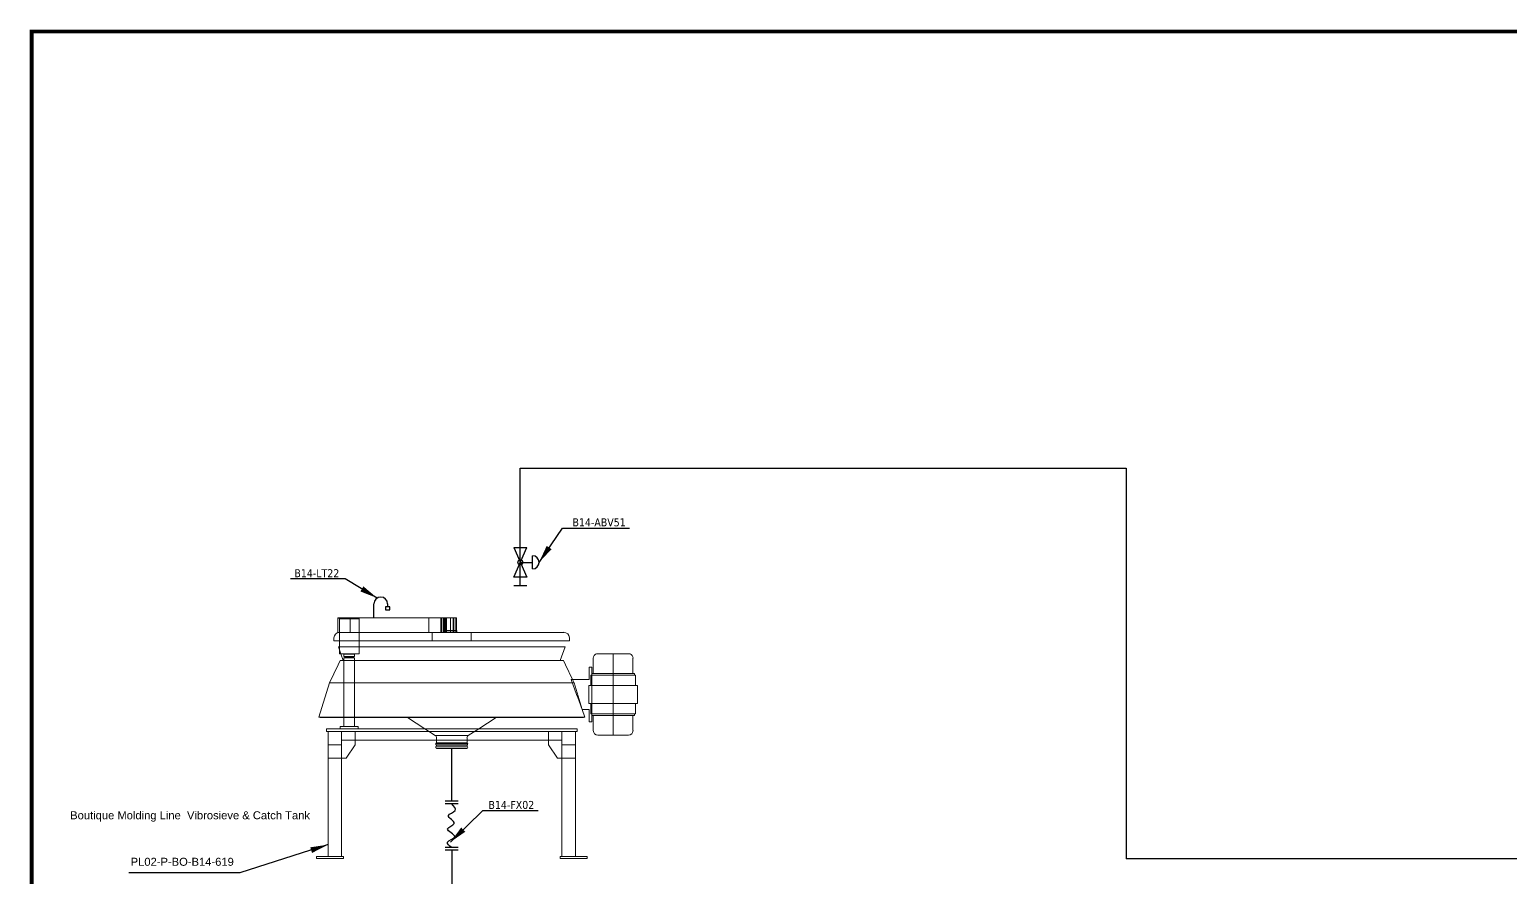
# Model space of a CAD drawing. Header units: millimetres. Extents: x 25096 to 30217, y 6541 to 10165.
# Drawn here: x 25096 to 27162, y 8982 to 10165 of the extents above; entities that cross this region are included whole.
import ezdxf

# ---------------------------------------------------------------- set-up
doc = ezdxf.new("R2010")
doc.units = ezdxf.units.MM
doc.layers.add('Equipment', color=123, linetype='Continuous')
doc.layers.add('TITLE TEXT', color=7, linetype='Continuous', lineweight=20)
doc.dimstyles.new('ISO-25', dxfattribs={"dimtxt": 2.5, "dimasz": 2.5, "dimexe": 1.25, "dimexo": 0.625, "dimtad": 1, "dimtxsty": 'Standard', "dimcen": 2.5, "dimadec": 0, "dimazin": 0, "dimtfac": 1, "dimtmove": 0, "dimatfit": 3, "dimfxl": 1, "dimarcsym": 0})

# ---------------------------------------------------------------- blocks, each defined once
blk = doc.blocks.new('A$Cdf0dfe25')
at = {"layer": 'Equipment', "linetype": 'Continuous', "lineweight": 0, "extrusion": (2.22045e-16, 1, 0)}
for p, q in [((-186, 20.3), (-184.6, 20.3)), ((-186, 20.3), (-186, 0)), ((-186, 0), (-184.6, 0)), ((-184.6, 20.3), (-184, 20.3)), ((-184.6, 0), (-184, 0)), ((-184.4, 20.1), (-170.3, 20.1)), ((-184.4, 20.1), (-184.4, 20.1)), ((-184.4, 18.7), (-184.4, 20.1)), ((-184.4, 18.7), (-170.3, 18.7)), ((-184.4, 18.7), (-184.4, 18.7)), ((-184, 20.3), (-184.2, 20.1)), ((-184, 20.3), (-156.6, 20.3)), ((-184, 20.3), (-184, 20.3)), ((-184, 20.3), (-170.7, 20.3)), ((-184, 0), (-184, 18.7)), ((-184, -29.8), (-184, 0)), ((-184, 0), (-170.7, 0)), ((-170.7, 20.3), (-168.9, 20.3)), ((-170.7, 0), (-168.9, 0)), ((-170.3, 20.1), (-167.1, 20.1)), ((-170.3, 18.7), (-167.1, 18.7)), ((-168.9, 20.3), (-166.6, 20.3)), ((-168.9, 20.3), (-168.9, 0)), ((-168.9, 0), (-166.6, 0)), ((-167.1, 20.1), (-156.6, 20.1)), ((-167.1, 18.7), (-156.6, 18.7)), ((-166.6, 20.3), (-157.1, 20.3)), ((-166.6, 0), (-157.1, 0)), ((-157.1, 20.3), (-43.6, 20.3)), ((-157.1, 0), (-43.6, 0)), ((-156.6, 20.3), (-156.6, 20.3)), ((-156.6, 20.3), (-156.4, 20.1)), ((-156.6, 20.1), (-156.2, 20.1)), ((-156.6, 18.7), (-156.2, 18.7)), ((-156.6, 0), (-156.6, 18.7)), ((-156.6, 0), (129.1, 0)), ((-156.6, -29.8), (-156.6, 0)), ((-156.2, 18.7), (-156.2, 20.1)), ((-59.1, 20.3), (-59.1, 0)), ((-54.5, 0), (-54.5, -11.8)), ((-43.6, 20.3), (-42.4, 20.3)), ((-43.6, 0), (-42.4, 0)), ((-42.4, 20.3), (-41.7, 20.3)), ((-42.4, 20.3), (-42.4, 0)), ((-42.4, 0), (-41.7, 0)), ((-41.7, 20.3), (-37.3, 20.3)), ((-41.7, 0), (-37.3, 0)), ((-41.1, 20.3), (-41.1, 0)), ((-38.9, 20.3), (-38.9, 0)), ((-37.3, 20.3), (-36.1, 20.3)), ((-37.3, 20.3), (-37.3, 0)), ((-37.3, 0), (-36.1, 0)), ((-36.1, 20.3), (-30.2, 20.3)), ((-36.1, 20.3), (-36.1, 0)), ((-36.1, 0), (-21.4, 0)), ((-34.5, 2.5), (-30.9, 2.5)), ((-34.5, 0), (-34.5, 2.5)), ((-34.5, 0), (-30.9, 0)), ((-29, 20.3), (-34.3, 20.3)), ((-34.3, 20.3), (-34.3, 20.3)), ((-34.3, 20.3), (-34.3, 0.2)), ((-34.3, 0.2), (-29, 0.2)), ((-30.9, 2.5), (-20, 2.5)), ((-30.9, 0), (-20, 0)), ((-30.2, 20.3), (-21.4, 20.3)), ((-29, 20.3), (-29, 2.5)), ((-20.4, 20.3), (-29, 20.3)), ((-29, 2.5), (-29, 0.2)), ((-29, 0.2), (-20.4, 0.2)), ((-25.4, 20.3), (-25.4, 0.2)), ((-24.2, 20.3), (-24.2, 0)), ((-21.4, 20.3), (-21.4, 0)), ((-21.4, 0), (-21.4, 0)), ((-20.4, 20.3), (-20.4, 2.5)), ((-20.4, 2.5), (-20.4, 0.2)), ((-20, 0), (-20, 2.5)), ((0, 0), (0, -11.8)), ((-191.6, -7.6), (-191.7, -11.8)), ((-191.7, -11.8), (-184, -11.8)), ((-185, -20.2), (-185.4, -20.4)), ((-184, -20.4), (-185.4, -20.4)), ((-184, -24.2), (-185.4, -20.4)), ((-184, -20.2), (-185, -20.2)), ((-184, -11.8), (-156.6, -11.8)), ((-156.6, -20.2), (-184, -20.2)), ((-156.6, -20.4), (-184, -20.4)), ((-183.6, 0), (-156.6, 0)), ((-156.6, -11.8), (137.2, -11.8)), ((130.5, -20.2), (-156.6, -20.2)), ((130.9, -20.4), (-156.6, -20.4)), ((124.1, -39.1), (130.9, -20.4)), ((130.5, -20.2), (130.9, -20.4)), ((137.1, -7.6), (137.2, -11.8)), ((-183, -39.1), (-185.9, -45.3)), ((-181.9, -29.8), (-184, -24.2)), ((-184, -29.8), (-156.6, -29.8)), ((-177.8, -39.1), (-183, -39.1)), ((-178.6, -39.1), (-181.9, -29.8)), ((-177.8, -30.2), (-177.8, -29.8)), ((-177.8, -30.2), (-162.8, -30.2)), ((-177.6, -30.4), (-177.8, -30.2)), ((-177.6, -30.4), (-177.8, -30.6)), ((-177.8, -30.6), (-162.8, -30.6)), ((-177.8, -33.5), (-177.8, -30.6)), ((-177.8, -33.5), (-162.8, -33.5)), ((-176.7, -34.3), (-177.8, -33.5)), ((-176.5, -34.9), (-177.8, -35.7)), ((-177.8, -35.7), (-162.8, -35.7)), ((-177.8, -131.6), (-177.8, -35.7)), ((-162.8, -39.1), (-177.8, -39.1)), ((-177.6, -30.4), (-163, -30.4)), ((-176.7, -34.3), (-163.9, -34.3)), ((-176.5, -34.9), (-176.5, -34.3)), ((-176.5, -34.9), (-164.1, -34.9)), ((-164.1, -34.9), (-164.1, -34.3)), ((-164.1, -34.9), (-162.8, -35.7)), ((-163.9, -34.3), (-162.8, -33.5)), ((-163, -30.4), (-162.8, -30.2)), ((-163, -30.4), (-162.8, -30.6)), ((-162.8, -30.2), (-162.8, -29.8)), ((-162.8, -33.5), (-162.8, -30.6)), ((-162.8, -131.6), (-162.8, -35.7)), ((128.6, -39.1), (-162.8, -39.1)), ((128.6, -39.1), (131.4, -45.3)), ((170.3, -57.2), (170.3, -36.1)), ((198, -29.8), (174.6, -30)), ((174.6, -30), (221.5, -30)), ((198, -29.8), (197.9, -143.5)), ((198, -29.8), (221.5, -30)), ((198, -29.8), (198.1, -143.5)), ((225.7, -57.2), (225.7, -36.1)), ((-185.9, -45.3), (-197.9, -70.3)), ((131.4, -45.3), (141.2, -65.7)), ((164.5, -48.6), (168.1, -48.6)), ((164.5, -65.7), (164.5, -48.6)), ((166.7, -59.6), (168.1, -59.6)), ((166.7, -74.2), (166.7, -59.6)), ((168.1, -48.6), (168.1, -124.7)), ((168.1, -59.6), (229.4, -59.6)), ((168.5, -57.2), (227.6, -57.2)), ((168.5, -59.6), (168.5, -57.2)), ((227.6, -59.6), (227.6, -57.2)), ((229.4, -74.2), (229.4, -59.6)), ((-197.9, -70.3), (-212.8, -118.3)), ((-177.8, -70.3), (-197.9, -70.3)), ((-162.8, -70.3), (-177.8, -70.3)), ((142.2, -70.3), (-162.8, -70.3)), ((139.4, -65.7), (139.9, -65.7)), ((147, -86.6), (139.4, -65.7)), ((139.9, -65.7), (164.5, -65.7)), ((141.2, -65.7), (143.4, -70.3)), ((143.4, -70.3), (142.2, -70.3)), ((143.4, -70.3), (155, -107.6)), ((164.3, -74.2), (168.1, -74.2)), ((164.3, -99.1), (164.3, -74.2)), ((168.1, -74.2), (231.8, -74.2)), ((231.8, -99.1), (231.8, -74.2)), ((148.6, -90.9), (147, -86.6)), ((155, -107.6), (148.6, -90.9)), ((164.3, -99.1), (168.1, -99.1)), ((166.7, -113.6), (166.7, -99.1)), ((168.1, -99.1), (231.8, -99.1)), ((229.4, -113.6), (229.4, -99.1)), ((-177.8, -118.3), (-212.8, -118.3)), ((-211, -118.9), (-212.8, -118.3)), ((-177.8, -118.9), (-211, -118.9)), ((-162.8, -118.3), (-177.8, -118.3)), ((-162.8, -118.9), (-177.8, -118.9)), ((158.3, -118.3), (-162.8, -118.3)), ((156.5, -118.9), (-162.8, -118.9)), ((-64.8, -134.6), (-89.1, -118.9)), ((10.4, -134.6), (34.6, -118.9)), ((155, -107.6), (158.3, -118.3)), ((164.5, -107.6), (155, -107.6)), ((156.5, -118.9), (158.3, -118.3)), ((164.5, -124.7), (164.5, -107.6)), ((166.7, -113.6), (168.1, -113.6)), ((168.1, -113.6), (229.4, -113.6)), ((168.5, -116.1), (168.5, -113.6)), ((168.5, -116.1), (227.6, -116.1)), ((170.3, -137.2), (170.3, -116.1)), ((225.7, -137.2), (225.7, -116.1)), ((227.6, -116.1), (227.6, -113.6)), ((-202.1, -134.6), (-202.1, -138.2)), ((147.9, -134.6), (-202.1, -134.6)), ((-202.1, -138.2), (147.9, -138.2)), ((-199.6, -175.7), (-199.6, -138.2)), ((-182.8, -131.6), (-157.8, -131.6)), ((-182.8, -134.6), (-182.8, -131.6)), ((-182.8, -134.6), (-157.8, -134.6)), ((-180.9, -138.2), (-180.9, -150.5)), ((-180.9, -138.2), (-180.9, -175.7)), ((-162.1, -138.2), (-162.1, -157)), ((-157.8, -134.6), (-157.8, -131.6)), ((-50.4, -144), (-64.8, -134.6)), ((-4.1, -144), (-50.4, -144)), ((-4.1, -144), (10.4, -134.6)), ((107.9, -138.2), (107.9, -157)), ((126.6, -138.2), (126.6, -175.7)), ((126.6, -138.2), (126.6, -150.5)), ((145.4, -175.7), (145.4, -138.2)), ((147.9, -138.2), (147.9, -134.6)), ((168.1, -124.7), (164.5, -124.7)), ((176.6, -143.5), (219.5, -143.5)), ((-180.9, -157), (-199.6, -157)), ((-180.9, -150.5), (-162.1, -150.5)), ((-162.1, -157), (-174.6, -175.7)), ((-162.1, -150.5), (107.9, -150.5)), ((-49, -154.2), (-49.5, -154.9)), ((-5, -154.9), (-49.5, -154.9)), ((-48.6, -146.7), (-48.6, -150.5)), ((-48.6, -150.5), (-48.6, -151)), ((-48.6, -151), (-48.6, -154.4)), ((-5.9, -154.4), (-48.6, -154.4)), ((-5.9, -157.2), (-48.6, -157.2)), ((-48.6, -157.2), (-48.6, -158.8)), ((-5.9, -158.8), (-48.6, -158.8)), ((-5.9, -161.6), (-48.6, -161.6)), ((-48.6, -161.6), (-48.6, -162)), ((-5.9, -162), (-48.6, -162)), ((-5.9, -146.7), (-5.9, -150.5)), ((-5.9, -150.5), (-5.9, -151)), ((-5.9, -151), (-5.9, -154.4)), ((-5.9, -157.2), (-5.9, -158.8)), ((-5.9, -161.6), (-5.9, -162)), ((-5.5, -154.2), (-5, -154.9)), ((107.9, -150.5), (126.6, -150.5)), ((107.9, -157), (120.4, -175.7)), ((145.4, -157), (126.6, -157)), ((-174.6, -175.7), (-199.6, -175.7)), ((-199.6, -175.7), (-199.6, -312.7)), ((-180.9, -175.7), (-180.9, -312.7)), ((120.4, -175.7), (145.4, -175.7)), ((126.6, -175.7), (126.6, -312.7)), ((145.4, -175.7), (145.4, -312.7)), ((-215.9, -312.7), (-215.9, -315.7)), ((-215.9, -312.7), (-178.4, -312.7)), ((-215.9, -315.7), (-178.4, -315.7)), ((-178.4, -312.7), (-178.4, -315.7)), ((124.2, -312.7), (124.2, -315.7)), ((161.7, -312.7), (124.2, -312.7)), ((161.7, -315.7), (124.2, -315.7)), ((161.7, -312.7), (161.7, -315.7))]:
    blk.add_line(p, q, dxfattribs=at)
at = {"layer": 'Equipment', "linetype": 'Continuous', "lineweight": 0, "extrusion": (0, 0, -1)}
for centre, radius, start, end in [((-129.1, -8), 8.04, 90.0456, 177.1092), ((183.6, -8), 8.04, 2.8908, 87.0528), ((183.6, -8), 8.04, 87.0528, 89.9544), ((-177.1, -36.3), 6.78, 2.0309, 67.9531), ((-219, -36.3), 6.78, 112.0469, 177.9691), ((51.8, -146.9), 3.23, 115.723, 176.7998), ((2.7, -146.9), 3.23, 3.2002, 64.277), ((-176.7, -137.1), 6.34, 270.8899, 359.132), ((-219.4, -137.1), 6.34, 180.868, 269.1101), ((48.1, -155.8), 1.49, 288.5038, 71.4962), ((48.1, -160.2), 1.49, 288.6701, 71.3299), ((6.4, -155.8), 1.49, 108.5038, 251.4962), ((6.4, -160.2), 1.49, 108.6701, 251.3299)]:
    blk.add_arc(centre, radius, start, end, dxfattribs=at)

msp = doc.modelspace()

# ---------------------------------------------------------------- linework, layer by layer
at = {"linetype": 'Continuous', "lineweight": -3}
for p, q in [((25771.4, 9400.6), (25789.6, 9442.2)), ((25771.4, 9442.2), (25789.6, 9400.6)), ((25771.4, 9442.2), (25789.6, 9442.2)), ((25797.5, 9412.3), (25797.5, 9430.5)), ((25780.5, 9421.4), (25797.5, 9421.4)), ((25789.6, 9400.6), (25771.4, 9400.6)), ((25771.4, 9389.3), (25789.6, 9389.3)), ((25693.8, 9088.3), (25675.6, 9088.3)), ((25693.8, 9084.5), (25675.6, 9084.5)), ((25693.8, 9023.3), (25675.6, 9023.3)), ((25693.8, 9019.5), (25675.6, 9019.5))]:
    msp.add_line(p, q, dxfattribs=at)
for p, q in [((25576.2, 9344), (25576.2, 9363.3)), ((25595.3, 9363.3), (25595.3, 9359.1)), ((28182.6, 9007.8), (26626, 9007.8))]:
    msp.add_line(p, q)
for points in [[(25780.5, 9389.3), (25780.5, 9552.7), (26626, 9552.7), (26626, 9007.8)], [(25684.7, 9088.3), (25684.7, 9161.6), (25684.7, 9161.6)], [(25684.7, 9019.5), (25684.7, 8930), (25684.7, 8930)]]:
    msp.add_lwpolyline(points)
msp.add_lwpolyline([(25598.6, 9359.1), (25592.3, 9359.1), (25592.3, 9355.2), (25598.6, 9355.2)], close=True)
msp.add_circle((25780.5, 9421.4), 3.45)
msp.add_arc((25797.5, 9421.4), 9.1, 270, 90, dxfattribs=at)
msp.add_arc((25585.8, 9363.3), 9.55, 0, 180)
msp.add_spline([(25684.7, 9023.3), (25678.7, 9030.9), (25688.9, 9038.3), (25679, 9049.6), (25688.1, 9056.9), (25680.1, 9067.9), (25689.6, 9075.1), (25684.7, 9084.5)], degree=3)
at = {"layer": 'TITLE TEXT', "ltscale": 5, "const_width": 5.38}
msp.add_lwpolyline([(30214.5, 10162.1), (30214.5, 6543.5), (25098.5, 6543.5), (25098.5, 10162.1)], close=True, dxfattribs=at)

# ---------------------------------------------------------------- block references
msp.add_blockref('A$Cdf0dfe25', (25712, 9323.7))

# ---------------------------------------------------------------- texts
at = {"char_height": 11.166, "width": 777.184}
for s, insert, attachment_point in [('{\\fTahoma|b0|i0|c0|p34;B14-ABV51}', (25927.6, 9482.8), 3), ('{\\fTahoma|b0|i0|c0|p34;B14-LT22}', (25465.2, 9411.8), 1), ('{\\fArial|b0|i0|c0|p34;Boutique Molding Line  Vibrosieve & Catch Tank}', (25487, 9074), 3), ('{\\fTahoma|b0|i0|c0|p34;B14-FX02}', (25799.9, 9088.4), 3), ('{\\fArial|b0|i0|c0|p34;PL02-P-BO-B14-619}', (25380.7, 9009.1), 3)]:
    msp.add_mtext(s, dxfattribs=dict(at, insert=insert, attachment_point=attachment_point))

# ---------------------------------------------------------------- leaders
at = {"linetype": 'Continuous', "lineweight": -3}
for points in [[(25806.6, 9421.4), (25839.3, 9469.3), (25933, 9469.3)], [(25580.9, 9371.5), (25536, 9398.3), (25459.8, 9398.3)], [(25682.9, 9031), (25728.3, 9074.9), (25805.3, 9074.9)], [(25512.4, 9027.4), (25389.2, 8987.9), (25234, 8987.9)]]:
    msp.add_leader(points, dimstyle='ISO-25', override={"dimscale": 10, "dimtad": 0}, dxfattribs=at)

doc.saveas('drawing.dxf')
